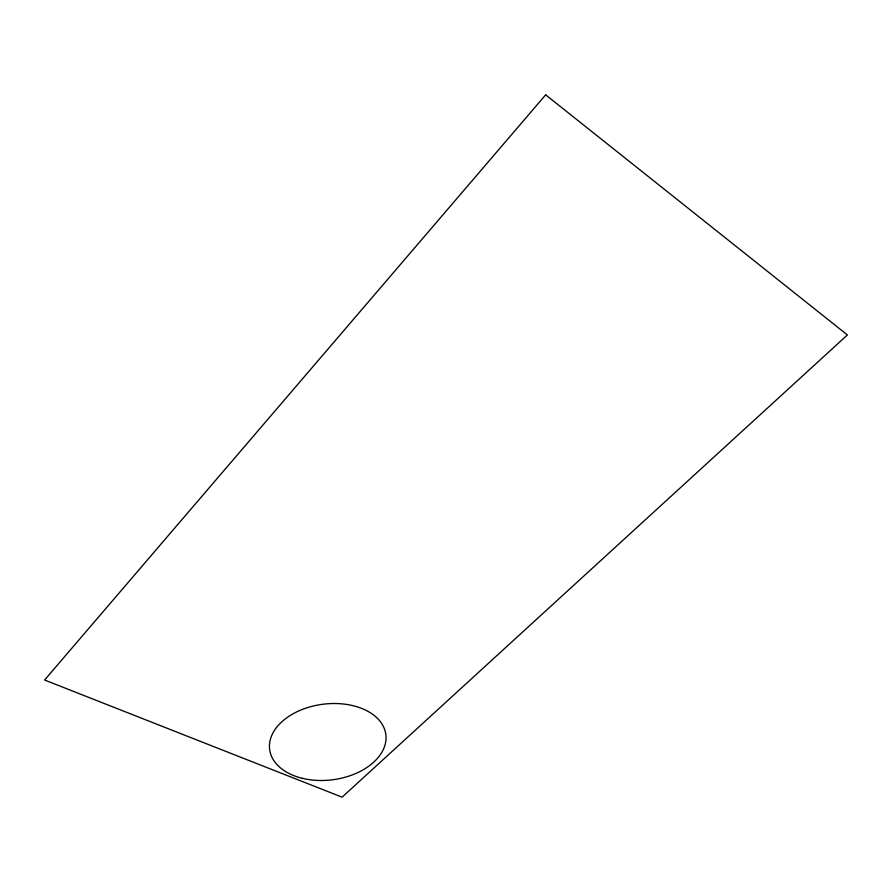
<?xml version="1.0" encoding="UTF-8"?>
<svg xmlns="http://www.w3.org/2000/svg" width="892" height="892" viewBox="0 0 892 892"><rect width="100%" height="100%" fill="white"/><g stroke="black" fill="none" stroke-linecap="round" stroke-linejoin="round"><path stroke-width="1.34" d="M545.67 94.842L44.6 680.027L342.104 797.158L847.4 334.957L545.67 94.842M302.366 778.315A58.582 38.077 -7.3 0 0 385.89 734.897A58.582 38.077 -7.3 0 0 294.951 712.786A58.582 38.077 -7.3 0 0 302.366 778.315"/></g></svg>
